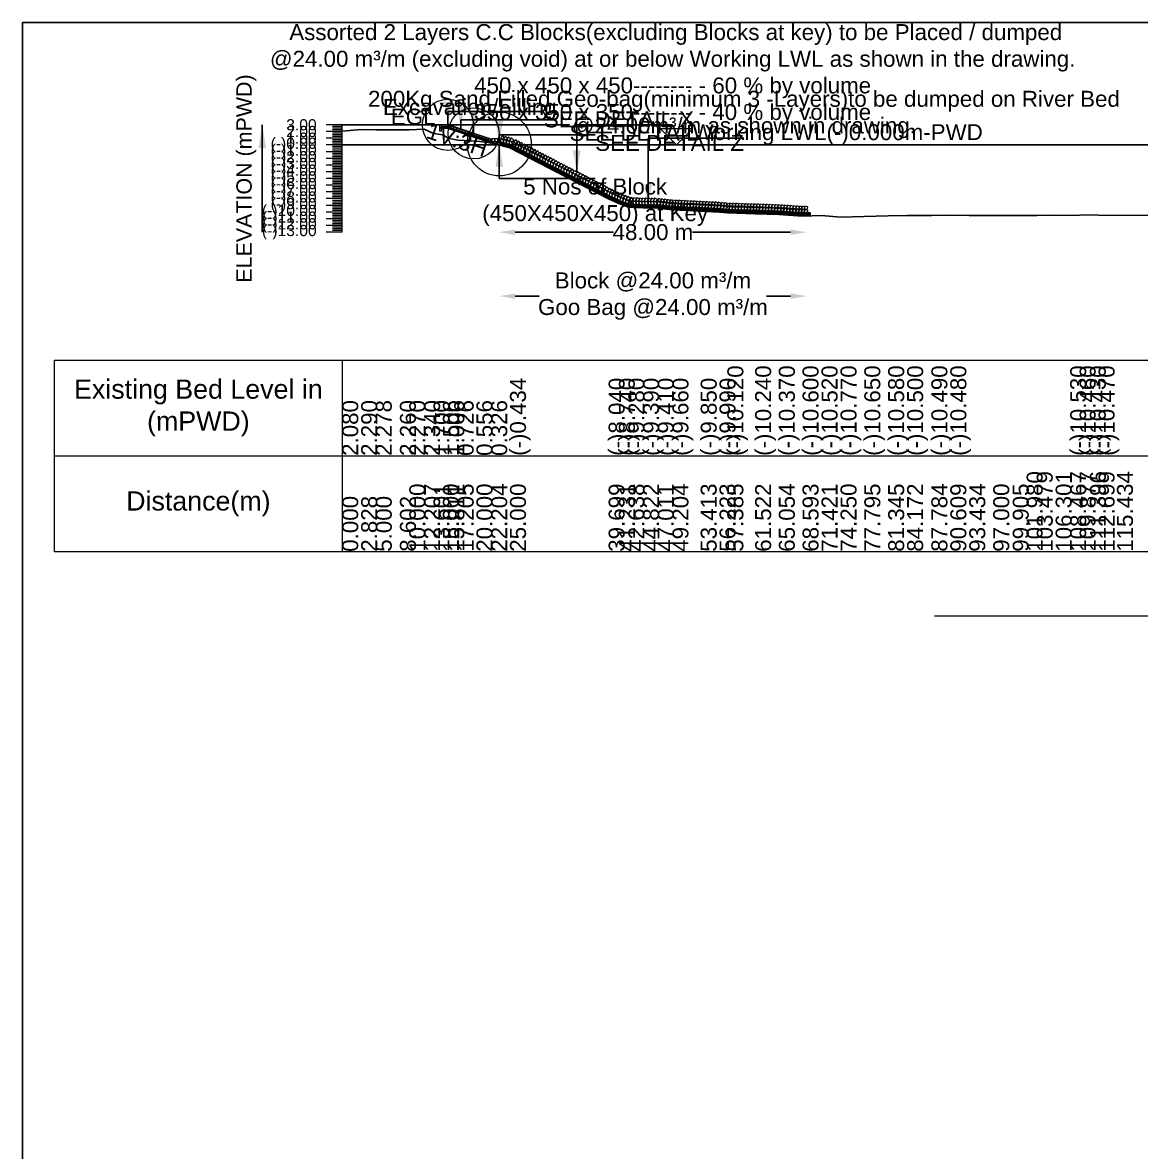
# Model space of a CAD drawing. Header units: inches. Extents: x 89000 to 845000, y -7071 to 18.
# Drawn here: x 355000 to 358501, y -3536 to 0 of the extents above; entities that cross this region are included whole.
import ezdxf

# ---------------------------------------------------------------- set-up
doc = ezdxf.new("R2010")
doc.units = ezdxf.units.IN
doc.header["$LTSCALE"] = 7
doc.header["$MEASUREMENT"] = 0
for name, color, linetype, lineweight in [('Cross section Data Border', 7, 'Continuous', 9), ('Cross Section Labels', 7, 'Continuous', 9), ('Existing_Bed_Level for Xsection', 7, 'Continuous', 25), ('Long Section Labels', 7, 'Continuous', 9)]:
    doc.layers.add(name, color=color, linetype=linetype, lineweight=lineweight)
doc.styles.get("Standard").update_dxf_attribs({"font": 'arial.ttf'})
doc.dimstyles.new('Appron Lebeling Style', dxfattribs={"dimtxt": 50, "dimasz": 50, "dimexe": 0.18, "dimexo": 0.0625, "dimgap": 0.09, "dimtad": 0, "dimtih": 1, "dimtoh": 1, "dimdec": 4, "dimzin": 0, "dimdsep": 46, "dimtxsty": 'Standard', "dimcen": 0.09, "dimse1": 1, "dimse2": 1, "dimadec": 0, "dimazin": 0, "dimtfac": 1, "dimtdec": 4, "dimtofl": 0, "dimtmove": 0, "dimatfit": 3, "dimfxl": 1, "dimtolj": 1, "dimtzin": 0, "dimarcsym": 0})
doc.dimstyles.get("Standard").update_dxf_attribs({"dimtxt": 0.18, "dimasz": 0.18, "dimexe": 0.18, "dimexo": 0.0625, "dimgap": 0.09, "dimtad": 0, "dimtih": 1, "dimtoh": 1, "dimdec": 4, "dimzin": 0, "dimdsep": 46, "dimtxsty": 'Standard', "dimcen": 0.09, "dimadec": 0, "dimazin": 0, "dimtfac": 1, "dimtdec": 4, "dimtofl": 0, "dimtmove": 0, "dimatfit": 3, "dimfxl": 1, "dimtolj": 1, "dimtzin": 0, "dimarcsym": 0})

# ---------------------------------------------------------------- blocks, each defined once
blk = doc.blocks.new('*D29')
at = {"layer": 'Cross Section Labels', "color": 0, "lineweight": -2, "transparency": 16777216}
for p, q in [((356541.5, -655.9), (356848.7, -655.9)), ((357403.1, -655.9), (357095.9, -655.9))]:
    blk.add_line(p, q, dxfattribs=at)
at = {"layer": 'Cross Section Labels', "color": 0, "transparency": 16777216}
for points in [[(356541.5, -647.6), (356541.5, -664.3), (356491.5, -655.9)], [(357403.1, -647.6), (357403.1, -664.3), (357453.1, -655.9)]]:
    blk.add_solid(points, dxfattribs=at)
at = {"layer": 'Defpoints', "color": 0, "transparency": 16777216}
for p in [(356491.5, -382.9), (357453.1, -605.2), (357453.1, -655.9)]:
    blk.add_point(p, dxfattribs=at)
at = {"layer": 'Cross Section Labels', "color": 0, "transparency": 16777216, "insert": (356972.3, -655.9), "char_height": 50, "attachment_point": 5}
blk.add_mtext('\\A1;48.00 m', dxfattribs=at)
blk = doc.blocks.new('*D30')
at = {"layer": 'Cross Section Labels', "color": 0, "lineweight": -2, "transparency": 16777216}
for p, q in [((356541.5, -855.9), (356616.7, -855.9)), ((357403.1, -855.9), (357327.9, -855.9))]:
    blk.add_line(p, q, dxfattribs=at)
at = {"layer": 'Cross Section Labels', "color": 0, "transparency": 16777216}
for points in [[(356541.5, -847.6), (356541.5, -864.3), (356491.5, -855.9)], [(357403.1, -847.6), (357403.1, -864.3), (357453.1, -855.9)]]:
    blk.add_solid(points, dxfattribs=at)
at = {"layer": 'Defpoints', "color": 0, "transparency": 16777216}
for p in [(356491.5, -382.9), (357453.1, -605.2), (357453.1, -855.9)]:
    blk.add_point(p, dxfattribs=at)
at = {"layer": 'Cross Section Labels', "color": 0, "transparency": 16777216, "insert": (356972.3, -855.9), "char_height": 50, "attachment_point": 5}
blk.add_mtext('\\A1;Block @24.00 m³/m ^JGoo Bag @24.00 m³/m ', dxfattribs=at)

msp = doc.modelspace()

# ---------------------------------------------------------------- linework, layer by layer
msp.add_lwpolyline([(355000, 0), (365000, 0), (365000, -7071), (355000, -7071)], close=True)
at = {"layer": 'Cross section Data Border'}
msp.add_lwpolyline([(355100, -1055.95), (364127.00106, -1055.95), (364127.00106, -1655.95), (355100, -1655.95)], close=True, dxfattribs=at)
for points in [[(356000, -1055.95), (356000, -1655.95)], [(355100, -1355.95), (364127.00106, -1355.95)]]:
    msp.add_lwpolyline(points, dxfattribs=at)
at = {"layer": 'Cross Section Labels'}
msp.add_lwpolyline([(357046.26532, -382.95), (357096.26532, -332.95), (356996.26532, -332.95)], close=True, dxfattribs=at)
msp.add_lwpolyline([(357853.50053, -1855.95), (360013.50053, -1855.95), (362173.50053, -1855.95)], dxfattribs=at)
for centre, radius in [((356330.81532, -319.95), 80), ((356411.14032, -346.725), 80), ((356491.46532, -379.8), 100)]:
    msp.add_circle(centre, radius, dxfattribs=at)
at = {"layer": 'Existing_Bed_Level for Xsection'}
for points in [[(356491.46532, -319.95), (356000, -319.95)], [(356000, -339.27), (356059.39697, -334.86), (356105, -335.112), (356180.64883, -335.49), (356210, -335.28), (356256.33767, -333.81), (356285.63088, -347.25), (356315, -351.324), (356332.03915, -361.824), (356361.29766, -367.704), (356420, -371.274), (356466.27567, -376.104), (356525, -392.064), (356833.6762, -551.79), (356865.85218, -566.49), (356895.39824, -577.83), (356941.25926, -580.14), (356987.22338, -580.56), (357033.27683, -585.81), (357121.68311, -589.8), (357180.67819, -592.74), (357205.07801, -595.47), (357291.96943, -597.99), (357366.1303, -600.72), (357440.45305, -605.55), (357499.84699, -603.87), (357559.24116, -609.12), (357633.68663, -606.6), (357708.24384, -605.13), (357767.62128, -603.45), (357843.46033, -603.24), (357902.79006, -603.03), (357962.12385, -603.24), (358037, -603.24), (358098.00405, -603.45), (358141.5882, -603.45), (358173.0688, -603.87), (358232.33062, -603.03), (358277.79828, -604.08), (358307.42129, -602.61), (358339.30951, -601.98), (358366.67298, -602.82), (358424.11324, -603.45), (358527.16481, -602.61)], [(356467.84032, -365.625), (356331.7852, -320.2733), (356330.81532, -319.95), (356329.79297, -319.95), (356310.89297, -319.95)], [(356310.89297, -326.25), (356329.79297, -326.25), (356467.84032, -372.26578)], [(356310.89297, -328.35), (356329.45218, -328.35), (356464.90218, -373.5)], [(356310.89297, -330.45), (356329.1114, -330.45), (356463.11532, -375.11797)], [(356000, -382.95), (364027.00106, -382.95)]]:
    msp.add_lwpolyline(points, dxfattribs=at)
at = {"layer": 'Long Section Labels'}
for points in [[(356000, -319.95), (355950, -319.95)], [(356000, -340.95), (355950, -340.95)], [(356000, -325.2), (355970, -325.2)], [(356000, -330.45), (355970, -330.45)], [(356000, -335.7), (355970, -335.7)], [(356000, -346.2), (355970, -346.2)], [(356000, -351.45), (355970, -351.45)], [(356000, -655.95), (356000, -634.95), (356000, -613.95), (356000, -592.95), (356000, -571.95), (356000, -550.95), (356000, -529.95), (356000, -508.95), (356000, -487.95), (356000, -466.95), (356000, -445.95), (356000, -424.95), (356000, -403.95), (356000, -382.95), (356000, -361.95), (356000, -340.95), (356000, -319.95)], [(356000, -361.95), (355950, -361.95)], [(356000, -382.95), (355950, -382.95)], [(356000, -356.7), (355970, -356.7)], [(356000, -367.2), (355970, -367.2)], [(356000, -372.45), (355970, -372.45)], [(356000, -377.7), (355970, -377.7)], [(356000, -388.2), (355970, -388.2)], [(356000, -403.95), (355950, -403.95)], [(356000, -393.45), (355970, -393.45)], [(356000, -398.7), (355970, -398.7)], [(356000, -409.2), (355970, -409.2)], [(356000, -414.45), (355970, -414.45)], [(356000, -419.7), (355970, -419.7)], [(356000, -424.95), (355950, -424.95)], [(356000, -445.95), (355950, -445.95)], [(356000, -430.2), (355970, -430.2)], [(356000, -435.45), (355970, -435.45)], [(356000, -440.7), (355970, -440.7)], [(356000, -451.2), (355970, -451.2)], [(356000, -456.45), (355970, -456.45)], [(356000, -466.95), (355950, -466.95)], [(356000, -487.95), (355950, -487.95)], [(356000, -461.7), (355970, -461.7)], [(356000, -472.2), (355970, -472.2)], [(356000, -477.45), (355970, -477.45)], [(356000, -482.7), (355970, -482.7)], [(356000, -493.2), (355970, -493.2)], [(356000, -508.95), (355950, -508.95)], [(356000, -529.95), (355950, -529.95)], [(356000, -498.45), (355970, -498.45)], [(356000, -503.7), (355970, -503.7)], [(356000, -514.2), (355970, -514.2)], [(356000, -519.45), (355970, -519.45)], [(356000, -524.7), (355970, -524.7)], [(356000, -550.95), (355950, -550.95)], [(356000, -535.2), (355970, -535.2)], [(356000, -540.45), (355970, -540.45)], [(356000, -545.7), (355970, -545.7)], [(356000, -556.2), (355970, -556.2)], [(356000, -561.45), (355970, -561.45)], [(356000, -571.95), (355950, -571.95)], [(356000, -592.95), (355950, -592.95)], [(356000, -566.7), (355970, -566.7)], [(356000, -577.2), (355970, -577.2)], [(356000, -582.45), (355970, -582.45)], [(356000, -587.7), (355970, -587.7)], [(356000, -598.2), (355970, -598.2)], [(356000, -613.95), (355950, -613.95)], [(356000, -634.95), (355950, -634.95)], [(356000, -603.45), (355970, -603.45)], [(356000, -608.7), (355970, -608.7)], [(356000, -619.2), (355970, -619.2)], [(356000, -624.45), (355970, -624.45)], [(356000, -629.7), (355970, -629.7)], [(356000, -655.95), (355950, -655.95)], [(356000, -640.2), (355970, -640.2)], [(356000, -645.45), (355970, -645.45)], [(356000, -650.7), (355970, -650.7)]]:
    msp.add_lwpolyline(points, dxfattribs=at)
for points in [[(356310.89297, -319.95), (356304.59297, -319.95), (356304.59297, -329.4), (356310.89297, -329.4)], [(356310.89297, -329.4), (356304.59297, -329.4), (356304.59297, -338.85), (356310.89297, -338.85)], [(356320.34297, -319.95), (356310.89297, -319.95), (356310.89297, -326.25), (356320.34297, -326.25)], [(356329.79297, -319.95), (356320.34297, -319.95), (356320.34297, -326.25), (356329.79297, -326.25)], [(356340.75026, -323.26165), (356331.7852, -320.2733), (356329.79297, -326.25), (356338.75802, -329.23835)], [(356349.71532, -326.25), (356340.75026, -323.26165), (356338.75802, -329.23835), (356347.72308, -332.2267)], [(356358.68037, -329.23835), (356349.71532, -326.25), (356347.72308, -332.2267), (356356.68814, -335.21506)], [(356367.64543, -332.2267), (356358.68037, -329.23835), (356356.68814, -335.21506), (356365.6532, -338.20341)], [(356376.61049, -335.21506), (356367.64543, -332.2267), (356365.6532, -338.20341), (356374.61825, -341.19176)], [(356385.57555, -338.20341), (356376.61049, -335.21506), (356374.61825, -341.19176), (356383.58331, -344.18011)], [(356394.5406, -341.19176), (356385.57555, -338.20341), (356383.58331, -344.18011), (356392.54837, -347.16847)], [(356403.50566, -344.18011), (356394.5406, -341.19176), (356392.54837, -347.16847), (356401.51342, -350.15682)], [(356412.47072, -347.16847), (356403.50566, -344.18011), (356401.51342, -350.15682), (356410.47848, -353.14517)], [(356421.43577, -350.15682), (356412.47072, -347.16847), (356410.47848, -353.14517), (356419.44354, -356.13352)], [(356430.40083, -353.14517), (356421.43577, -350.15682), (356419.44354, -356.13352), (356428.4086, -359.12188)], [(356439.36589, -356.13352), (356430.40083, -353.14517), (356428.4086, -359.12188), (356437.37365, -362.11023)], [(356509.23352, -360.19513), (356502.57123, -353.49315), (356495.86926, -360.15543), (356502.53154, -366.85741)], [(356448.33095, -359.12188), (356439.36589, -356.13352), (356437.37365, -362.11023), (356446.33871, -365.09858)], [(356457.296, -362.11023), (356448.33095, -359.12188), (356446.33871, -365.09858), (356455.30377, -368.08693)], [(356466.26106, -365.09858), (356457.296, -362.11023), (356455.30377, -368.08693), (356464.26882, -371.07529)], [(356472.56532, -373.5), (356463.11532, -373.5), (356463.11532, -382.95), (356472.56532, -382.95)], [(356477.29032, -364.05), (356467.84032, -364.05), (356467.84032, -373.5), (356477.29032, -373.5)], [(356482.01532, -373.5), (356472.56532, -373.5), (356472.56532, -382.95), (356482.01532, -382.95)], [(356486.74032, -364.05), (356477.29032, -364.05), (356477.29032, -373.5), (356486.74032, -373.5)], [(356491.46532, -373.5), (356482.01532, -373.5), (356482.01532, -382.95), (356491.46532, -382.95)], [(356504.81387, -364.58543), (356495.36393, -364.5536), (356495.33209, -374.00355), (356504.78204, -374.03538)], [(356513.93308, -367.06384), (356504.48314, -367.032), (356504.4513, -376.48195), (356513.90125, -376.51378)], [(356518.35273, -362.67353), (356511.69045, -355.97155), (356504.98847, -362.63383), (356511.65075, -369.33581)], [(356523.05229, -369.54224), (356513.60235, -369.51041), (356513.57051, -378.96035), (356523.02046, -378.99219)], [(356527.47194, -365.15194), (356520.80966, -358.44996), (356514.10768, -365.11224), (356520.76996, -371.81422)], [(356532.17151, -372.02065), (356522.72156, -371.98881), (356522.68973, -381.43876), (356532.13967, -381.47059)], [(356536.59115, -367.63034), (356529.92887, -360.92836), (356523.22689, -367.59064), (356529.88917, -374.29262)], [(356544.62393, -378.32296), (356535.39255, -376.30209), (356533.37167, -385.53348), (356542.60306, -387.55435)], [(356549.86891, -374.96167), (356544.76714, -367.00715), (356536.81262, -372.10892), (356541.91439, -380.06344)], [(356553.01686, -382.66592), (356543.78547, -380.64505), (356541.76459, -389.87644), (356550.99598, -391.89731)], [(356558.26183, -379.30463), (356553.16006, -371.35011), (356545.20554, -376.45188), (356550.30731, -384.4064)], [(356561.40979, -387.00888), (356552.1784, -384.98801), (356550.15752, -394.2194), (356559.38891, -396.24027)], [(356566.65476, -383.64759), (356561.55299, -375.69307), (356553.59847, -380.79484), (356558.70024, -388.74936)], [(356575.04769, -387.99055), (356569.94591, -380.03603), (356561.99139, -385.1378), (356567.09316, -393.09232)], [(356583.44061, -392.33351), (356578.33884, -384.37899), (356570.38432, -389.48076), (356575.48609, -397.43528)], [(356591.83354, -396.67647), (356586.73177, -388.72195), (356578.77724, -393.82372), (356583.87901, -401.77824)], [(356569.80271, -391.35184), (356560.57132, -389.33097), (356558.55044, -398.56236), (356567.78183, -400.58323)], [(356578.19564, -395.6948), (356568.96425, -393.67393), (356566.94337, -402.90532), (356576.17476, -404.92619)], [(356586.58856, -400.03776), (356577.35717, -398.01689), (356575.3363, -407.24828), (356584.56769, -409.26915)], [(356594.98149, -404.38072), (356585.7501, -402.35985), (356583.72922, -411.59124), (356592.96061, -413.61211)], [(356600.22646, -401.01943), (356595.12469, -393.06491), (356587.17017, -398.16668), (356592.27194, -406.1212)], [(356603.37441, -408.72368), (356594.14302, -406.70281), (356592.12215, -415.9342), (356601.35354, -417.95507)], [(356608.61939, -405.36239), (356603.51762, -397.40787), (356595.56309, -402.50964), (356600.66486, -410.46416)], [(356611.76734, -413.06664), (356602.53595, -411.04577), (356600.51507, -420.27716), (356609.74646, -422.29803)], [(356617.01231, -409.70535), (356611.91054, -401.75083), (356603.95602, -406.8526), (356609.05779, -414.80712)], [(356620.16026, -417.4096), (356610.92887, -415.38873), (356608.908, -424.62012), (356618.13939, -426.64099)], [(356625.40524, -414.04831), (356620.30347, -406.09379), (356612.34894, -411.19556), (356617.45071, -419.15008)], [(356628.55319, -421.75256), (356619.3218, -419.73169), (356617.30092, -428.96308), (356626.53231, -430.98395)], [(356633.79816, -418.39127), (356628.69639, -410.43675), (356620.74187, -415.53852), (356625.84364, -423.49304)], [(356636.94611, -426.09552), (356627.71472, -424.07465), (356625.69385, -433.30604), (356634.92524, -435.32691)], [(356642.19109, -422.73423), (356637.08932, -414.77971), (356629.13479, -419.88148), (356634.23657, -427.836)], [(356650.73099, -425.34432), (356643.74937, -418.97569), (356637.38074, -425.95731), (356644.36237, -432.32594)], [(356659.12392, -429.68728), (356652.14229, -423.31865), (356645.77367, -430.30027), (356652.75529, -436.6689)], [(356645.33904, -430.43848), (356636.10765, -428.41761), (356634.08677, -437.649), (356643.31816, -439.66987)], [(356653.73197, -434.78144), (356644.50058, -432.76057), (356642.4797, -441.99196), (356651.71109, -444.01283)], [(356662.12489, -439.1244), (356652.8935, -437.10353), (356650.87262, -446.33492), (356660.10401, -448.35579)], [(356667.51684, -434.03024), (356660.53522, -427.66161), (356654.16659, -434.64323), (356661.14822, -441.01186)], [(356670.51782, -443.46736), (356661.28643, -441.44649), (356659.26555, -450.67788), (356668.49694, -452.69875)], [(356675.90977, -438.3732), (356668.92814, -432.00457), (356662.55952, -438.98619), (356669.54114, -445.35482)], [(356678.91074, -447.81032), (356669.67935, -445.78945), (356667.65848, -455.02084), (356676.88987, -457.04171)], [(356684.3027, -442.71616), (356677.32107, -436.34753), (356670.95244, -443.32915), (356677.93407, -449.69778)], [(356687.30367, -452.15328), (356678.07228, -450.13241), (356676.0514, -459.3638), (356685.28279, -461.38467)], [(356692.69562, -447.05912), (356685.714, -440.69049), (356679.34537, -447.67211), (356686.32699, -454.04074)], [(356695.69659, -456.49624), (356686.4652, -454.47537), (356684.44433, -463.70676), (356693.67572, -465.72763)], [(356701.08855, -451.40208), (356694.10692, -445.03345), (356687.73829, -452.01507), (356694.71992, -458.3837)], [(356704.08952, -460.8392), (356694.85813, -458.81833), (356692.83725, -468.04972), (356702.06864, -470.07059)], [(356709.48147, -455.74504), (356702.49985, -449.37641), (356696.13122, -456.35803), (356703.11284, -462.72666)], [(356717.8744, -460.088), (356710.89277, -453.71937), (356704.52414, -460.70099), (356711.50577, -467.06962)], [(356726.26732, -464.43096), (356719.2857, -458.06233), (356712.91707, -465.04395), (356719.8987, -471.41258)], [(356712.48244, -465.18216), (356703.25105, -463.16129), (356701.23018, -472.39268), (356710.46157, -474.41355)], [(356720.87537, -469.52512), (356711.64398, -467.50425), (356709.6231, -476.73564), (356718.85449, -478.75651)], [(356729.26829, -473.86808), (356720.0369, -471.84721), (356718.01603, -481.0786), (356727.24742, -483.09947)], [(356734.66025, -468.77392), (356727.67862, -462.40529), (356721.31, -469.38692), (356728.29162, -475.75554)], [(356737.66122, -478.21104), (356728.42983, -476.19017), (356726.40895, -485.42156), (356735.64034, -487.44243)], [(356743.05317, -473.11688), (356736.07155, -466.74825), (356729.70292, -473.72988), (356736.68455, -480.0985)], [(356746.05415, -482.55401), (356736.82276, -480.53313), (356734.80188, -489.76452), (356744.03327, -491.78539)], [(356751.4461, -477.45984), (356744.46447, -471.09121), (356738.09585, -478.07284), (356745.07747, -484.44146)], [(356754.44707, -486.89697), (356745.21568, -484.87609), (356743.1948, -494.10748), (356752.42619, -496.12835)], [(356759.83902, -481.8028), (356752.8574, -475.43417), (356746.48877, -482.4158), (356753.4704, -488.78442)], [(356762.84, -491.23993), (356753.60861, -489.21905), (356751.58773, -498.45044), (356760.81912, -500.47132)], [(356768.23195, -486.14576), (356761.25032, -479.77713), (356754.8817, -486.75876), (356761.86332, -493.12738)], [(356771.23292, -495.58289), (356762.00153, -493.56201), (356759.98066, -502.7934), (356769.21205, -504.81428)], [(356776.62487, -490.48872), (356769.64325, -484.12009), (356763.27462, -491.10172), (356770.25625, -497.47034)], [(356785.0178, -494.83168), (356778.03618, -488.46305), (356771.66755, -495.44468), (356778.64917, -501.8133)], [(356793.41073, -499.17464), (356786.4291, -492.80601), (356780.06047, -499.78764), (356787.0421, -506.15626)], [(356779.62585, -499.92585), (356770.39446, -497.90497), (356768.37358, -507.13636), (356777.60497, -509.15724)], [(356788.01877, -504.26881), (356778.78738, -502.24793), (356776.76651, -511.47932), (356785.9979, -513.5002)], [(356796.4117, -508.61177), (356787.18031, -506.59089), (356785.15943, -515.82228), (356794.39082, -517.84316)], [(356801.80365, -503.5176), (356794.82203, -497.14897), (356788.4534, -504.1306), (356795.43502, -510.49922)], [(356804.80462, -512.95473), (356795.57323, -510.93385), (356793.55236, -520.16524), (356802.78375, -522.18612)], [(356810.19658, -507.86056), (356803.21495, -501.49193), (356796.84632, -508.47356), (356803.82795, -514.84218)], [(356813.19755, -517.29769), (356803.96616, -515.27681), (356801.94528, -524.5082), (356811.17667, -526.52908)], [(356818.5895, -512.20352), (356811.60788, -505.83489), (356805.23925, -512.81652), (356812.22088, -519.18514)], [(356821.59047, -521.64065), (356812.35908, -519.61977), (356810.33821, -528.85116), (356819.5696, -530.87204)], [(356826.98243, -516.54648), (356820.0008, -510.17785), (356813.63218, -517.15948), (356820.6138, -523.5281)], [(356829.9834, -525.98361), (356820.75201, -523.96273), (356818.73113, -533.19412), (356827.96252, -535.215)], [(356835.37535, -520.88944), (356828.39373, -514.52081), (356822.0251, -521.50244), (356829.00673, -527.87106)], [(356838.37633, -530.32657), (356829.14494, -528.30569), (356827.12406, -537.53708), (356836.35545, -539.55796)], [(356843.76828, -525.2324), (356836.78665, -518.86377), (356830.41803, -525.8454), (356837.39965, -532.21402)], [(356851.05168, -528.69718), (356843.76669, -522.67792), (356837.74744, -529.96291), (356845.03243, -535.98217)], [(356859.64713, -532.62412), (356852.36214, -526.60486), (356846.34288, -533.88985), (356853.62787, -539.9091)], [(356845.91554, -534.04917), (356836.5963, -532.48257), (356835.0297, -541.80182), (356844.34895, -543.36841)], [(356854.51099, -537.9761), (356845.19174, -536.40951), (356843.62515, -545.72875), (356852.94439, -547.29535)], [(356863.10643, -541.90304), (356853.78719, -540.33645), (356852.22059, -549.65569), (356861.53984, -551.22228)], [(356868.24257, -536.55105), (356860.95758, -530.5318), (356854.93833, -537.81679), (356862.22331, -543.83604)], [(356871.70188, -545.82998), (356862.38263, -544.26338), (356860.81604, -553.58262), (356870.13528, -555.14922)], [(356876.83802, -540.47799), (356869.55303, -534.45873), (356863.53377, -541.74372), (356870.81876, -547.76298)], [(356879.23144, -548.89302), (356869.83296, -547.90757), (356868.84751, -557.30605), (356878.24599, -558.2915)], [(356884.02567, -543.23271), (356876.3813, -537.67698), (356870.82557, -545.32135), (356878.46994, -550.87708)], [(356888.05394, -552.27916), (356878.65546, -551.29372), (356877.67002, -560.69219), (356887.06849, -561.67764)], [(356892.84817, -546.61886), (356885.2038, -541.06313), (356879.64807, -548.7075), (356887.29244, -554.26323)], [(356896.87644, -555.66531), (356887.47796, -554.67986), (356886.49252, -564.07834), (356895.891, -565.06378)], [(356901.67067, -550.005), (356894.0263, -544.44927), (356888.47057, -552.09364), (356896.11494, -557.64937)], [(356905.69894, -559.05145), (356896.30047, -558.066), (356895.31502, -567.46448), (356904.7135, -568.44993)], [(356910.49317, -553.39114), (356902.8488, -547.83541), (356897.29308, -555.47978), (356904.93745, -561.03551)], [(356908.78819, -557.25495), (356899.5491, -559.24036), (356901.53451, -568.47944), (356910.77359, -566.49404)], [(356911.58502, -550.38462), (356902.5922, -547.48088), (356899.68846, -556.4737), (356908.68128, -559.37744)], [(356918.22622, -557.73034), (356908.98714, -559.71575), (356910.97254, -568.95483), (356920.21163, -566.96942)], [(356921.02305, -550.86001), (356912.03023, -547.95627), (356909.12649, -556.94909), (356918.11931, -559.85283)], [(356927.66426, -558.20573), (356918.42517, -560.19114), (356920.41058, -569.43022), (356929.64966, -567.44481)], [(356930.46109, -551.3354), (356921.46827, -548.43166), (356918.56453, -557.42448), (356927.55735, -560.32822)], [(356937.10229, -558.68112), (356927.86321, -560.66653), (356929.84861, -569.90561), (356939.0877, -567.9202)], [(356939.89912, -551.81079), (356930.9063, -548.90705), (356928.00256, -557.89987), (356936.99538, -560.80361)], [(356945.67179, -558.95684), (356936.5223, -561.32101), (356938.88646, -570.47051), (356948.03596, -568.10634)], [(356948.18334, -551.97717), (356939.07858, -549.4462), (356936.54761, -558.55097), (356945.65237, -561.08193)], [(356955.12139, -559.04319), (356945.9719, -561.40736), (356948.33607, -570.55685), (356957.48556, -568.19268)], [(356957.63294, -552.06352), (356948.52818, -549.53255), (356945.99721, -558.63731), (356955.10197, -561.16828)], [(356964.571, -559.12954), (356955.42151, -561.49371), (356957.78568, -570.6432), (356966.93517, -568.27903)], [(356967.08255, -552.14987), (356957.97779, -549.6189), (356955.44682, -558.72366), (356964.55158, -561.25463)], [(356974.0206, -559.21588), (356964.87111, -561.58005), (356967.23528, -570.72954), (356976.38477, -568.36538)], [(356976.53215, -552.23621), (356967.42739, -549.70524), (356964.89642, -558.81001), (356974.00119, -561.34097)], [(356983.47021, -559.30223), (356974.32072, -561.6664), (356976.68489, -570.81589), (356985.83438, -568.45172)], [(356985.98176, -552.32256), (356976.877, -549.79159), (356974.34603, -558.89635), (356983.45079, -561.42732)], [(356997.72876, -564.47806), (356990.12929, -558.86107), (356984.5123, -566.46053), (356992.11176, -572.07753)], [(356998.31952, -553.41721), (356989.52798, -549.95147), (356986.06224, -558.74301), (356994.85378, -562.20875)], [(357007.11795, -565.54841), (356999.51848, -559.93142), (356993.90149, -567.53088), (357001.50095, -573.14788)], [(357007.70871, -554.48756), (356998.91717, -551.02182), (356995.45143, -559.81336), (357004.24296, -563.2791)], [(357016.50713, -566.61876), (357008.90767, -561.00177), (357003.29068, -568.60123), (357010.89014, -574.21822)], [(357017.09789, -555.55791), (357008.30636, -552.09217), (357004.84061, -560.8837), (357013.63215, -564.34945)], [(357025.89632, -567.68911), (357018.29686, -562.07211), (357012.67986, -569.67158), (357020.27933, -575.28857)], [(357026.48708, -556.62826), (357017.69554, -553.16252), (357014.2298, -561.95405), (357023.02134, -565.41979)], [(357035.28551, -568.75946), (357027.68605, -563.14246), (357022.06905, -570.74193), (357029.66852, -576.35892)], [(357035.87627, -557.69861), (357027.08473, -554.23286), (357023.61899, -563.0244), (357032.41053, -566.49014)], [(357043.55575, -569.0881), (357035.59012, -564.00369), (357030.50571, -571.96932), (357038.47134, -577.05373)], [(357043.38909, -558.01274), (357034.38122, -555.15603), (357031.52451, -564.1639), (357040.53238, -567.02061)], [(357052.99614, -569.51417), (357045.03051, -564.42976), (357039.9461, -572.39539), (357047.91173, -577.4798)], [(357052.82948, -558.43881), (357043.82161, -555.5821), (357040.9649, -564.58997), (357049.97277, -567.44668)], [(357062.43653, -569.94024), (357054.4709, -564.85583), (357049.38649, -572.82146), (357057.35212, -577.90587)], [(357062.26987, -558.86488), (357053.262, -556.00817), (357050.40529, -565.01604), (357059.41316, -567.87275)], [(357071.87692, -570.36631), (357063.91129, -565.2819), (357058.82688, -573.24753), (357066.79251, -578.33194)], [(357071.71026, -559.29095), (357062.70239, -556.43424), (357059.84568, -565.44211), (357068.85355, -568.29882)], [(357081.15065, -559.71702), (357072.14278, -556.86031), (357069.28607, -565.86818), (357078.29394, -568.72489)], [(357090.59104, -560.14309), (357081.58317, -557.28638), (357078.72646, -566.29424), (357087.73433, -569.15095)], [(357100.03143, -560.56915), (357091.02356, -557.71244), (357088.16685, -566.72031), (357097.17472, -569.57702)], [(357109.47182, -560.99522), (357100.46395, -558.13851), (357097.60724, -567.14638), (357106.61511, -570.00309)], [(357118.91221, -561.42129), (357109.90434, -558.56458), (357107.04763, -567.57245), (357116.0555, -570.42916)], [(357128.3526, -561.84736), (357119.34473, -558.99065), (357116.48802, -567.99852), (357125.49589, -570.85523)], [(357137.92196, -562.34931), (357128.92759, -559.45037), (357126.02865, -568.44474), (357135.02302, -571.34368)], [(357147.36024, -562.81967), (357138.36588, -559.92073), (357135.46694, -568.91509), (357144.4613, -571.81403)], [(357156.79853, -563.29002), (357147.80416, -560.39108), (357144.90522, -569.38545), (357153.89959, -572.28439)], [(357166.23682, -563.76037), (357157.24245, -560.86143), (357154.34351, -569.8558), (357163.33788, -572.75474)], [(357175.6751, -564.23073), (357166.68074, -561.33179), (357163.7818, -570.32616), (357172.77616, -573.2251)], [(357185.11339, -564.70108), (357176.11902, -561.80214), (357173.22008, -570.79651), (357182.21445, -573.69545)], [(357196.2233, -566.07824), (357187.42455, -562.63084), (357183.97715, -571.42959), (357192.77589, -574.87699)], [(357205.61469, -567.12901), (357196.81595, -563.68161), (357193.36855, -572.48036), (357202.16729, -575.92776)], [(357212.72542, -567.455), (357203.67271, -564.74376), (357200.96146, -573.79647), (357210.01418, -576.50772)], [(357222.17145, -567.72895), (357213.11874, -565.01771), (357210.40749, -574.07042), (357219.46021, -576.78167)], [(357231.61748, -568.0029), (357222.56476, -565.29166), (357219.85352, -574.34437), (357228.90623, -577.05562)], [(357241.06351, -568.27686), (357232.01079, -565.56561), (357229.29955, -574.61833), (357238.35226, -577.32957)], [(357081.31731, -570.79238), (357073.35168, -565.70797), (357068.26727, -573.67359), (357076.2329, -578.75801)], [(357090.7577, -571.21845), (357082.79207, -566.13403), (357077.70766, -574.09966), (357085.67329, -579.18408)], [(357100.19809, -571.64452), (357092.23246, -566.5601), (357087.14805, -574.52573), (357095.11368, -579.61014)], [(357109.63848, -572.07058), (357101.67285, -566.98617), (357096.58844, -574.9518), (357104.55407, -580.03621)], [(357119.07887, -572.49665), (357111.11324, -567.41224), (357106.02883, -575.37787), (357113.99446, -580.46228)], [(357128.51926, -572.92272), (357120.55363, -567.83831), (357115.46922, -575.80394), (357123.43485, -580.88835)], [(357138.03666, -573.42533), (357130.09497, -568.30361), (357124.97324, -576.24529), (357132.91493, -581.36702)], [(357147.47494, -573.89569), (357139.53326, -568.77396), (357134.41153, -576.71565), (357142.35322, -581.83738)], [(357156.91323, -574.36604), (357148.97154, -569.24431), (357143.84981, -577.186), (357151.7915, -582.30773)], [(357166.35152, -574.83639), (357158.40983, -569.71467), (357153.2881, -577.65636), (357161.22979, -582.77808)], [(357175.7898, -575.30675), (357167.84812, -570.18502), (357162.72639, -578.12671), (357170.66808, -583.24844)], [(357185.22809, -575.7771), (357177.2864, -570.65537), (357172.16468, -578.59706), (357180.10636, -583.71879)], [(357195.6556, -577.1403), (357188.04444, -571.53917), (357182.44331, -579.15033), (357190.05447, -584.75147)], [(357205.047, -578.19107), (357197.43584, -572.58994), (357191.83471, -580.2011), (357199.44587, -585.80223)], [(357213.07046, -578.52624), (357205.02397, -573.5708), (357200.06852, -581.61729), (357208.11502, -586.57274)], [(357222.51649, -578.80019), (357214.47, -573.84475), (357209.51455, -581.89124), (357217.56104, -586.84669)], [(357231.96252, -579.07414), (357223.91602, -574.1187), (357218.96058, -582.16519), (357227.00707, -587.12064)], [(357241.40855, -579.34809), (357233.36205, -574.39265), (357228.40661, -582.43914), (357236.4531, -587.39459)], [(357250.85457, -579.62205), (357242.80808, -574.6666), (357237.85264, -582.71309), (357245.89913, -587.66854)], [(357250.50954, -568.55081), (357241.45682, -565.83956), (357238.74558, -574.89228), (357247.79829, -577.60352)], [(357260.3006, -579.896), (357252.25411, -574.94055), (357247.29866, -582.98704), (357255.34516, -587.94249)], [(357259.95556, -568.82476), (357250.90285, -566.11351), (357248.1916, -575.16623), (357257.24432, -577.87747)], [(357269.74663, -580.16995), (357261.70014, -575.2145), (357256.74469, -583.261), (357264.79119, -588.21644)], [(357269.40159, -569.09871), (357260.34888, -566.38746), (357257.63763, -575.44018), (357266.69035, -578.15142)], [(357279.19266, -580.4439), (357271.14617, -575.48845), (357266.19072, -583.53495), (357274.23721, -588.49039)], [(357278.84762, -569.37266), (357269.79491, -566.66141), (357267.08366, -575.71413), (357276.13638, -578.42537)], [(357288.63869, -580.71785), (357280.59219, -575.7624), (357275.63675, -583.8089), (357283.68324, -588.76434)], [(357288.29365, -569.64661), (357279.24093, -566.93537), (357276.52969, -575.98808), (357285.5824, -578.69933)], [(357298.08472, -580.9918), (357290.03822, -576.03636), (357285.08278, -584.08285), (357293.12927, -589.03829)], [(357297.73968, -569.92056), (357288.68696, -567.20932), (357285.97572, -576.26203), (357295.02843, -578.97328)], [(357307.66075, -581.38766), (357299.65316, -576.36959), (357294.63509, -584.37718), (357302.64268, -589.39525)], [(357307.40209, -570.31407), (357298.3708, -567.53228), (357295.58902, -576.56357), (357304.6203, -579.34536)], [(357317.10435, -581.7353), (357309.09676, -576.71723), (357304.07869, -584.72482), (357312.08628, -589.74289)], [(357316.8457, -570.66171), (357307.81441, -567.87992), (357305.03262, -576.91121), (357314.06391, -579.69299)], [(357326.54795, -582.08294), (357318.54037, -577.06487), (357313.5223, -585.07246), (357321.52988, -590.09053)], [(357326.2893, -571.00934), (357317.25801, -568.22755), (357314.47622, -577.25884), (357323.50751, -580.04063)], [(357335.99156, -582.43057), (357327.98397, -577.4125), (357322.9659, -585.42009), (357330.97349, -590.43816)], [(357335.7329, -571.35698), (357326.70161, -568.57519), (357323.91983, -577.60648), (357332.95111, -580.38827)], [(357345.43516, -582.77821), (357337.42757, -577.76014), (357332.4095, -585.76773), (357340.41709, -590.7858)], [(357345.17651, -571.70462), (357336.14522, -568.92283), (357333.36343, -577.95412), (357342.39472, -580.7359)], [(357354.87876, -583.12585), (357346.87118, -578.10778), (357341.85311, -586.11537), (357349.86069, -591.13344)], [(357354.62011, -572.05225), (357345.58882, -569.27046), (357342.80703, -578.30175), (357351.83832, -581.08354)], [(357364.32237, -583.47348), (357356.31478, -578.45541), (357351.29671, -586.463), (357359.3043, -591.48107)], [(357364.06371, -572.39989), (357355.03243, -569.6181), (357352.25064, -578.64939), (357361.28193, -581.43118)], [(357374.23776, -584.04233), (357366.37432, -578.80125), (357361.13325, -586.66469), (357368.99668, -591.90576)], [(357374.29034, -572.96584), (357365.34077, -569.9314), (357362.30634, -578.88096), (357371.2559, -581.9154)], [(357383.66787, -584.65516), (357375.80443, -579.41409), (357370.56336, -587.27752), (357378.42679, -592.5186)], [(357383.72044, -573.57867), (357374.77088, -570.54423), (357371.73644, -579.4938), (357380.68601, -582.52823)], [(357393.09797, -585.26799), (357385.23454, -580.02692), (357379.99346, -587.89035), (357387.8569, -593.13143)], [(357393.15055, -574.1915), (357384.20099, -571.15707), (357381.16655, -580.10663), (357390.11611, -583.14107)], [(357402.52808, -585.88083), (357394.66465, -580.63975), (357389.42357, -588.50319), (357397.28701, -593.74426)], [(357402.58066, -574.80434), (357393.6311, -571.7699), (357390.59666, -580.71946), (357399.54622, -583.7539)], [(357411.95819, -586.49366), (357404.09475, -581.25258), (357398.85368, -589.11602), (357406.71712, -594.3571)], [(357412.01077, -575.41717), (357403.06121, -572.38273), (357400.02677, -581.33229), (357408.97633, -584.36673)], [(357421.3883, -587.10649), (357413.52486, -581.86542), (357408.28379, -589.72885), (357416.14722, -594.96993)], [(357421.44088, -576.03), (357412.49131, -572.99556), (357409.45687, -581.94513), (357418.40644, -584.97957)], [(357430.81841, -587.71933), (357422.95497, -582.47825), (357417.7139, -590.34169), (357425.57733, -595.58276)], [(357430.87098, -576.64283), (357421.92142, -573.6084), (357418.88698, -582.55796), (357427.83655, -585.5924)], [(357440.24851, -588.33216), (357432.38508, -583.09108), (357427.144, -590.95452), (357435.00744, -596.19559)], [(357440.30109, -577.25567), (357431.35153, -574.22123), (357428.31709, -583.17079), (357437.26665, -586.20523)], [(357448.09369, -588.15868), (357439.77674, -583.67194), (357435.29, -591.98889), (357443.60696, -596.47563)], [(357447.1155, -577.12534), (357437.92243, -574.93672), (357435.73381, -584.12979), (357444.92688, -586.31841)], [(357457.53991, -587.89148), (357449.22296, -583.40475), (357444.73623, -591.7217), (357453.05318, -596.20844)], [(357456.56172, -576.85815), (357447.36865, -574.66953), (357445.18004, -583.8626), (357454.3731, -586.05121)]]:
    msp.add_lwpolyline(points, close=True, dxfattribs=at)
for centre, major_axis in [((356498.67762, -383.0604), (6.74416, -1.83292)), ((356499.61391, -379.61536), (6.74416, -1.83292)), ((356500.55019, -376.17033), (6.74416, -1.83292)), ((356512.16595, -386.72623), (6.74416, -1.83292)), ((356513.10224, -383.2812), (6.74416, -1.83292)), ((356514.03852, -379.83616), (6.74416, -1.83292)), ((356525.99165, -390.56731), (6.20703, -3.21186)), ((356527.63232, -387.39665), (6.20703, -3.21186)), ((356529.27299, -384.22599), (6.20703, -3.21186)), ((356541.68706, -390.64971), (6.20703, -3.21186)), ((356538.40572, -396.99103), (6.20703, -3.21186)), ((356540.04639, -393.82037), (6.20703, -3.21186)), ((356550.81978, -403.41476), (6.20703, -3.21186)), ((356552.46046, -400.24409), (6.20703, -3.21186)), ((356554.10113, -397.07343), (6.20703, -3.21186)), ((356563.23385, -409.83848), (6.20703, -3.21186)), ((356564.87453, -406.66782), (6.20703, -3.21186)), ((356566.5152, -403.49715), (6.20703, -3.21186)), ((356575.64792, -416.2622), (6.20703, -3.21186)), ((356577.2886, -413.09154), (6.20703, -3.21186)), ((356578.92927, -409.92088), (6.20703, -3.21186)), ((356588.06199, -422.68592), (6.20703, -3.21186)), ((356589.70267, -419.51526), (6.20703, -3.21186)), ((356591.34334, -416.3446), (6.20703, -3.21186)), ((356602.11674, -425.93898), (6.20703, -3.21186)), ((356603.75741, -422.76832), (6.20703, -3.21186)), ((356600.47606, -429.10964), (6.20703, -3.21186)), ((356612.89013, -435.53336), (6.20703, -3.21186)), ((356614.5308, -432.3627), (6.20703, -3.21186)), ((356616.17148, -429.19204), (6.20703, -3.21186)), ((356625.3042, -441.95708), (6.20703, -3.21186)), ((356626.94487, -438.78642), (6.20703, -3.21186)), ((356628.58555, -435.61576), (6.20703, -3.21186)), ((356637.71827, -448.3808), (6.20703, -3.21186)), ((356639.35894, -445.21014), (6.20703, -3.21186)), ((356640.99962, -442.03948), (6.20703, -3.21186)), ((356650.13234, -454.80452), (6.20703, -3.21186)), ((356651.77301, -451.63386), (6.20703, -3.21186)), ((356653.41369, -448.4632), (6.20703, -3.21186)), ((356662.54641, -461.22824), (6.20703, -3.21186)), ((356664.18708, -458.05758), (6.20703, -3.21186)), ((356665.82776, -454.88692), (6.20703, -3.21186)), ((356678.24182, -461.31064), (6.20703, -3.21186)), ((356674.96048, -467.65196), (6.20703, -3.21186)), ((356676.60115, -464.4813), (6.20703, -3.21186)), ((356687.37455, -474.07568), (6.20703, -3.21186)), ((356689.01522, -470.90502), (6.20703, -3.21186)), ((356690.65589, -467.73436), (6.20703, -3.21186)), ((356699.78862, -480.4994), (6.20703, -3.21186)), ((356701.42929, -477.32874), (6.20703, -3.21186)), ((356703.06996, -474.15808), (6.20703, -3.21186)), ((356712.20268, -486.92312), (6.20703, -3.21186)), ((356713.84336, -483.75246), (6.20703, -3.21186)), ((356715.48403, -480.5818), (6.20703, -3.21186)), ((356724.61675, -493.34684), (6.20703, -3.21186)), ((356726.25743, -490.17618), (6.20703, -3.21186)), ((356727.8981, -487.00552), (6.20703, -3.21186)), ((356738.6715, -496.5999), (6.20703, -3.21186)), ((356740.31217, -493.42924), (6.20703, -3.21186)), ((356737.03082, -499.77056), (6.20703, -3.21186)), ((356749.44489, -506.19428), (6.20703, -3.21186)), ((356751.08557, -503.02362), (6.20703, -3.21186)), ((356752.72624, -499.85296), (6.20703, -3.21186)), ((356761.85896, -512.61801), (6.20703, -3.21186)), ((356763.49964, -509.44734), (6.20703, -3.21186)), ((356765.14031, -506.27668), (6.20703, -3.21186)), ((356774.27303, -519.04173), (6.20703, -3.21186)), ((356775.91371, -515.87106), (6.20703, -3.21186)), ((356777.55438, -512.7004), (6.20703, -3.21186)), ((356786.6871, -525.46545), (6.20703, -3.21186)), ((356788.32777, -522.29479), (6.20703, -3.21186)), ((356789.96845, -519.12412), (6.20703, -3.21186)), ((356799.10117, -531.88917), (6.20703, -3.21186)), ((356800.74184, -528.71851), (6.20703, -3.21186)), ((356802.38252, -525.54785), (6.20703, -3.21186)), ((356814.79659, -531.97157), (6.20703, -3.21186)), ((356811.51524, -538.31289), (6.20703, -3.21186)), ((356813.15591, -535.14223), (6.20703, -3.21186)), ((356823.92931, -544.73661), (6.20703, -3.21186)), ((356825.56998, -541.56595), (6.20703, -3.21186)), ((356827.21066, -538.39529), (6.20703, -3.21186)), ((356836.30936, -551.03053), (6.35681, -2.90419)), ((356837.79287, -547.78336), (6.35681, -2.90419)), ((356839.27638, -544.53619), (6.35681, -2.90419)), ((356849.02298, -556.8389), (6.35681, -2.90419)), ((356850.50649, -553.59174), (6.35681, -2.90419)), ((356851.99, -550.34457), (6.35681, -2.90419)), ((356861.7366, -562.64728), (6.35681, -2.90419)), ((356863.2201, -559.40011), (6.35681, -2.90419)), ((356864.70361, -556.15294), (6.35681, -2.90419)), ((356874.55559, -567.91848), (6.52473, -2.50424)), ((356875.8348, -564.58553), (6.52473, -2.50424)), ((356877.11401, -561.25259), (6.52473, -2.50424)), ((356890.16347, -566.26107), (6.52473, -2.50424)), ((356887.60505, -572.92696), (6.52473, -2.50424)), ((356888.88426, -569.59402), (6.52473, -2.50424)), ((356900.4268, -576.29602), (6.97995, -0.35158)), ((356900.6064, -572.73054), (6.97995, -0.35158)), ((356900.78599, -569.16506), (6.97995, -0.35158)), ((356914.38671, -576.99918), (6.97995, -0.35158)), ((356914.5663, -573.4337), (6.97995, -0.35158)), ((356914.74589, -569.86822), (6.97995, -0.35158)), ((356928.34661, -577.70233), (6.97995, -0.35158)), ((356928.5262, -574.13685), (6.97995, -0.35158)), ((356928.70579, -570.57137), (6.97995, -0.35158)), ((356942.2342, -578.36383), (6.98851, -0.06386)), ((356942.26682, -574.79398), (6.98851, -0.06386)), ((356942.29944, -571.22413), (6.98851, -0.06386)), ((356956.21122, -578.49155), (6.98851, -0.06386)), ((356956.24384, -574.9217), (6.98851, -0.06386)), ((356956.27646, -571.35185), (6.98851, -0.06386)), ((356970.18823, -578.61927), (6.98851, -0.06386)), ((356970.22085, -575.04941), (6.98851, -0.06386)), ((356970.25347, -571.47956), (6.98851, -0.06386)), ((356984.16525, -578.74698), (6.98851, -0.06386)), ((356984.19787, -575.17713), (6.98851, -0.06386)), ((356984.23049, -571.60728), (6.98851, -0.06386)), ((356998.25843, -580.02141), (6.94383, -0.79158)), ((356998.66278, -576.47439), (6.94383, -0.79158)), ((356999.06713, -572.92736), (6.94383, -0.79158)), ((357012.14608, -581.60458), (6.94383, -0.79158)), ((357012.55043, -578.05755), (6.94383, -0.79158)), ((357012.95479, -574.51052), (6.94383, -0.79158)), ((357026.03373, -583.18774), (6.94383, -0.79158)), ((357026.43808, -579.64071), (6.94383, -0.79158)), ((357026.84244, -576.09369), (6.94383, -0.79158)), ((357039.83482, -584.31916), (6.98169, -0.3151)), ((357039.99578, -580.75279), (6.98169, -0.3151)), ((357040.15674, -577.18642), (6.98169, -0.3151)), ((357053.7982, -584.94936), (6.98169, -0.3151)), ((357053.95916, -581.383), (6.98169, -0.3151)), ((357054.12012, -577.81663), (6.98169, -0.3151)), ((357067.76159, -585.57957), (6.98169, -0.3151)), ((357067.92255, -582.0132), (6.98169, -0.3151)), ((357068.08351, -578.44683), (6.98169, -0.3151)), ((357081.72498, -586.20977), (6.98169, -0.3151)), ((357081.88594, -582.6434), (6.98169, -0.3151)), ((357082.04689, -579.07703), (6.98169, -0.3151)), ((357095.68836, -586.83997), (6.98169, -0.3151)), ((357095.84932, -583.2736), (6.98169, -0.3151)), ((357096.01028, -579.70723), (6.98169, -0.3151)), ((357109.65175, -587.47018), (6.98169, -0.3151)), ((357109.81271, -583.90381), (6.98169, -0.3151)), ((357109.97367, -580.33744), (6.98169, -0.3151)), ((357123.62309, -588.10946), (6.98014, -0.34785)), ((357123.80078, -584.54389), (6.98014, -0.34785)), ((357123.97846, -580.97831), (6.98014, -0.34785)), ((357137.58336, -588.80517), (6.98014, -0.34785)), ((357137.76105, -585.23959), (6.98014, -0.34785)), ((357137.93874, -581.67402), (6.98014, -0.34785)), ((357151.54364, -589.50087), (6.98014, -0.34785)), ((357151.72133, -585.9353), (6.98014, -0.34785)), ((357151.89902, -582.36972), (6.98014, -0.34785)), ((357165.50391, -590.19658), (6.98014, -0.34785)), ((357165.6816, -586.631), (6.98014, -0.34785)), ((357165.85929, -583.06543), (6.98014, -0.34785)), ((357179.46419, -590.89229), (6.98014, -0.34785)), ((357179.64188, -587.32671), (6.98014, -0.34785)), ((357179.81957, -583.76113), (6.98014, -0.34785)), ((357193.47122, -592.37522), (6.94546, -0.7771)), ((357193.86817, -588.82736), (6.94546, -0.7771)), ((357194.26513, -585.2795), (6.94546, -0.7771)), ((357207.22754, -593.74659), (6.98586, -0.2026)), ((357207.33103, -590.17809), (6.98586, -0.2026)), ((357207.43453, -586.60959), (6.98586, -0.2026)), ((357221.19927, -594.15179), (6.98586, -0.2026)), ((357221.30276, -590.58329), (6.98586, -0.2026)), ((357221.40625, -587.01479), (6.98586, -0.2026)), ((357235.17099, -594.557), (6.98586, -0.2026)), ((357235.27449, -590.9885), (6.98586, -0.2026)), ((357235.37798, -587.42), (6.98586, -0.2026)), ((357249.14272, -594.9622), (6.98586, -0.2026)), ((357249.24621, -591.3937), (6.98586, -0.2026)), ((357249.3497, -587.8252), (6.98586, -0.2026)), ((357263.11444, -595.36741), (6.98586, -0.2026)), ((357263.21794, -591.79891), (6.98586, -0.2026)), ((357263.32143, -588.23041), (6.98586, -0.2026)), ((357277.08617, -595.77261), (6.98586, -0.2026)), ((357277.18966, -592.20411), (6.98586, -0.2026)), ((357277.29315, -588.63561), (6.98586, -0.2026)), ((357291.05789, -596.17781), (6.98586, -0.2026)), ((357291.16139, -592.60931), (6.98586, -0.2026)), ((357291.26488, -589.04081), (6.98586, -0.2026)), ((357305.0402, -596.68495), (6.98407, -0.2571)), ((357305.17153, -593.11737), (6.98407, -0.2571)), ((357305.30286, -589.54978), (6.98407, -0.2571)), ((357319.00834, -597.19914), (6.98407, -0.2571)), ((357319.13967, -593.63156), (6.98407, -0.2571)), ((357319.271, -590.06398), (6.98407, -0.2571)), ((357332.97648, -597.71334), (6.98407, -0.2571)), ((357333.10781, -594.14575), (6.98407, -0.2571)), ((357333.23914, -590.57817), (6.98407, -0.2571)), ((357346.94462, -598.22753), (6.98407, -0.2571)), ((357347.07595, -594.65995), (6.98407, -0.2571)), ((357347.20727, -591.09236), (6.98407, -0.2571)), ((357360.91276, -598.74172), (6.98407, -0.2571)), ((357361.04408, -595.17414), (6.98407, -0.2571)), ((357361.17541, -591.60656), (6.98407, -0.2571)), ((357374.91858, -599.50236), (6.97409, -0.45322)), ((357375.15009, -595.93987), (6.97409, -0.45322)), ((357375.3816, -592.37739), (6.97409, -0.45322)), ((357388.86675, -600.4088), (6.97409, -0.45322)), ((357389.09827, -596.84632), (6.97409, -0.45322)), ((357389.32978, -593.28383), (6.97409, -0.45322)), ((357402.81493, -601.31525), (6.97409, -0.45322)), ((357403.04644, -597.75277), (6.97409, -0.45322)), ((357403.27796, -594.19028), (6.97409, -0.45322)), ((357416.76311, -602.2217), (6.97409, -0.45322)), ((357416.99462, -598.65921), (6.97409, -0.45322)), ((357417.22614, -595.09673), (6.97409, -0.45322)), ((357430.9428, -599.56566), (6.97409, -0.45322)), ((357431.17431, -596.00318), (6.97409, -0.45322)), ((357444.29835, -596.51266), (6.98601, 0.1976)), ((357444.39929, -600.08124), (6.98601, 0.1976)), ((357458.27036, -596.11746), (6.98601, 0.1976)), ((357458.3713, -599.68603), (6.98601, 0.1976)), ((357430.71129, -603.12815), (6.97409, -0.45322)), ((357444.50023, -603.64981), (6.98601, 0.1976)), ((357458.47224, -603.2546), (6.98601, 0.1976))]:
    msp.add_ellipse(centre, major_axis=major_axis, ratio=0.255, dxfattribs=at)

# ---------------------------------------------------------------- texts
at = {"layer": 'Cross section Data Border', "char_height": 60, "width": 800, "attachment_point": 5}
for s, insert in [('Existing Bed Level in (mPWD)', (355550, -1205.95)), ('Distance(m)', (355550, -1505.95))]:
    msp.add_mtext(s, dxfattribs=dict(at, insert=insert))
at = {"layer": 'Cross Section Labels', "char_height": 50}
for s, insert, attachment_point in [(' Assorted 2 Layers C.C Blocks(excluding Blocks at key) to be Placed / dumped^J@24.00 m³/m (excluding void) at or below Working LWL as shown in the drawing.^J450 x 450 x 450-------- - 60 % by volume^J350 x 350 x 350-------- - 40 % by volume', (357033.951, -319.95), 8), ('200Kg Sand Filled Geo-bag(minimum 3 -Layers)to be dumped on River Bed^J@24.00m³/m as shown in drawing.', (357257.0332, -361.95), 8), ('Excavation/Filling', (356670.97782, -304.2), 9), ('EGL', (356291.99297, -319.95), 9), ('SEE DETAIL X', (356630.81532, -277.95), 1), ('Working LWL(-)0.000m-PWD', (357096.26532, -382.95), 7), ('SEE DETAIL Y', (356711.14032, -319.95), 1), ('SEE DETAIL Z', (356791.46532, -351.45), 1), ('5 Nos of Block ^J(450X450X450) at Key', (356791.46532, -487.95), 2)]:
    msp.add_mtext(s, dxfattribs=dict(at, insert=insert, attachment_point=attachment_point))
at = {"layer": 'Cross Section Labels', "insert": (356367.65743, -343.29867), "char_height": 50, "attachment_point": 2, "rotation": 341.56505118}
msp.add_mtext('1V:3H', dxfattribs=at)
at = {"layer": 'Long Section Labels', "rotation": 90}
for s, insert, char_height, attachment_point in [('ELEVATION (mPWD)', (355700, -487.95), 48, 5), ('(-)10.120', (357205.07801, -1355.95), 50, 1), ('(-)10.240', (357291.96943, -1355.95), 50, 1), ('(-)10.370', (357366.1303, -1355.95), 50, 1), ('(-)10.370', (357366.1303, -1355.95), 50, 1), ('(-)10.600', (357440.45305, -1355.95), 50, 1), ('(-)10.600', (357440.45305, -1355.95), 50, 1), ('(-)10.520', (357499.84699, -1355.95), 50, 1), ('(-)10.520', (357499.84699, -1355.95), 50, 1), ('(-)10.520', (357499.84699, -1355.95), 50, 1), ('(-)10.520', (357499.84699, -1355.95), 50, 1), ('(-)10.520', (357499.84699, -1355.95), 50, 1), ('(-)10.770', (357559.24116, -1355.95), 50, 1), ('(-)10.650', (357633.68663, -1355.95), 50, 1), ('(-)10.650', (357633.68663, -1355.95), 50, 1), ('(-)10.580', (357708.24384, -1355.95), 50, 1), ('(-)10.500', (357767.62128, -1355.95), 50, 1), ('(-)10.500', (357767.62128, -1355.95), 50, 1), ('(-)10.500', (357767.62128, -1355.95), 50, 1), ('(-)10.500', (357767.62128, -1355.95), 50, 1), ('(-)10.500', (357767.62128, -1355.95), 50, 1), ('(-)10.490', (357843.46033, -1355.95), 50, 1), ('(-)10.490', (357843.46033, -1355.95), 50, 1), ('(-)10.490', (357843.46033, -1355.95), 50, 1), ('(-)10.490', (357843.46033, -1355.95), 50, 1), ('(-)10.480', (357902.79006, -1355.95), 50, 1), ('(-)10.480', (357902.79006, -1355.95), 50, 1), ('(-)10.530', (358277.79828, -1355.95), 50, 1), ('(-)10.530', (358277.79828, -1355.95), 50, 1), ('(-)10.460', (358307.42129, -1355.95), 50, 1), ('(-)10.460', (358307.42129, -1355.95), 50, 1), ('(-)10.430', (358339.30951, -1355.95), 50, 1), ('(-)10.430', (358339.30951, -1355.95), 50, 1), ('(-)10.470', (358366.67298, -1355.95), 50, 1), ('(-)0.434', (356525, -1355.95), 50, 1), ('(-)8.040', (356833.6762, -1355.95), 50, 1), ('(-)8.740', (356865.85218, -1355.95), 50, 1), ('(-)9.280', (356895.39824, -1355.95), 50, 1), ('(-)9.390', (356941.25926, -1355.95), 50, 1), ('(-)9.410', (356987.22338, -1355.95), 50, 1), ('(-)9.660', (357033.27683, -1355.95), 50, 1), ('(-)9.850', (357121.68311, -1355.95), 50, 1), ('(-)9.990', (357180.67819, -1355.95), 50, 1), ('(-)9.990', (357180.67819, -1355.95), 50, 1), ('2.080', (356000, -1355.95), 50, 1), ('2.290', (356059.39697, -1355.95), 50, 1), ('2.278', (356105, -1355.95), 50, 1), ('2.260', (356180.64883, -1355.95), 50, 1), ('2.270', (356210, -1355.95), 50, 1), ('2.340', (356256.33767, -1355.95), 50, 1), ('1.700', (356285.63088, -1355.95), 50, 1), ('1.506', (356315, -1355.95), 50, 1), ('1.006', (356332.03915, -1355.95), 50, 1), ('0.726', (356361.29766, -1355.95), 50, 1), ('0.556', (356420, -1355.95), 50, 1), ('0.326', (356466.27567, -1355.95), 50, 1), ('101.980', (358141.5882, -1655.95), 50, 1), ('103.479', (358173.0688, -1655.95), 50, 1), ('106.301', (358232.33062, -1655.95), 50, 1), ('108.467', (358277.79828, -1655.95), 50, 1), ('109.877', (358307.42129, -1655.95), 50, 1), ('111.396', (358339.30951, -1655.95), 50, 1), ('112.699', (358366.67298, -1655.95), 50, 1), ('115.434', (358424.11324, -1655.95), 50, 1), ('10.000', (356210, -1655.95), 50, 1), ('12.207', (356256.33767, -1655.95), 50, 1), ('13.601', (356285.63088, -1655.95), 50, 1), ('15.000', (356315, -1655.95), 50, 1), ('15.811', (356332.03915, -1655.95), 50, 1), ('17.205', (356361.29766, -1655.95), 50, 1), ('20.000', (356420, -1655.95), 50, 1), ('22.204', (356466.27567, -1655.95), 50, 1), ('25.000', (356525, -1655.95), 50, 1), ('39.699', (356833.6762, -1655.95), 50, 1), ('41.231', (356865.85218, -1655.95), 50, 1), ('42.638', (356895.39824, -1655.95), 50, 1), ('44.822', (356941.25926, -1655.95), 50, 1), ('47.011', (356987.22338, -1655.95), 50, 1), ('49.204', (357033.27683, -1655.95), 50, 1), ('53.413', (357121.68311, -1655.95), 50, 1), ('56.223', (357180.67819, -1655.95), 50, 1), ('57.385', (357205.07801, -1655.95), 50, 1), ('61.522', (357291.96943, -1655.95), 50, 1), ('65.054', (357366.1303, -1655.95), 50, 1), ('68.593', (357440.45305, -1655.95), 50, 1), ('71.421', (357499.84699, -1655.95), 50, 1), ('74.250', (357559.24116, -1655.95), 50, 1), ('77.795', (357633.68663, -1655.95), 50, 1), ('81.345', (357708.24384, -1655.95), 50, 1), ('84.172', (357767.62128, -1655.95), 50, 1), ('87.784', (357843.46033, -1655.95), 50, 1), ('90.609', (357902.79006, -1655.95), 50, 1), ('93.434', (357962.12385, -1655.95), 50, 1), ('97.000', (358037, -1655.95), 50, 1), ('99.905', (358098.00405, -1655.95), 50, 1), ('0.000', (356000, -1655.95), 50, 1), ('2.828', (356059.39697, -1655.95), 50, 1), ('5.000', (356105, -1655.95), 50, 1), ('8.602', (356180.64883, -1655.95), 50, 1)]:
    msp.add_mtext(s, dxfattribs=dict(at, insert=insert, char_height=char_height, attachment_point=attachment_point))
at = {"layer": 'Long Section Labels', "char_height": 35, "attachment_point": 6}
for s, insert in [('3.00', (355920, -319.95)), ('2.00', (355920, -340.95)), ('1.00', (355920, -361.95)), ('(-)0.00', (355920, -382.95)), ('(-)1.00', (355920, -403.95)), ('(-)2.00', (355920, -424.95)), ('(-)3.00', (355920, -445.95)), ('(-)4.00', (355920, -466.95)), ('(-)5.00', (355920, -487.95)), ('(-)6.00', (355920, -508.95)), ('(-)7.00', (355920, -529.95)), ('(-)8.00', (355920, -550.95)), ('(-)9.00', (355920, -571.95)), ('(-)10.00', (355920, -592.95)), ('(-)11.00', (355920, -613.95)), ('(-)12.00', (355920, -634.95)), ('(-)13.00', (355920, -655.95))]:
    msp.add_mtext(s, dxfattribs=dict(at, insert=insert))

# ---------------------------------------------------------------- dimensions: what is measured, and where the dimension line sits
at = {"layer": 'Cross Section Labels'}
for base, text, picture, middle in [((357453.14886, -655.95), '48.00 m', '*D29', (356972.30709, -655.95)), ((357453.14886, -855.95), 'Block @24.00 m³/m ^JGoo Bag @24.00 m³/m ', '*D30', (356972.30709, -855.95))]:
    dim = msp.add_linear_dim(base=base, p1=(356491.46532, -382.95), p2=(357453.14886, -605.19089), text=text, dimstyle='Appron Lebeling Style', dxfattribs=at)
    dim.commit()
    dim.dimension.update_dxf_attribs({"geometry": picture, "text_midpoint": middle})

# ---------------------------------------------------------------- leaders
at = {"layer": 'Cross Section Labels', "annotation_type": 0, "has_hookline": 1, "hookline_direction": 0}
for points, text_width in [([(356330.81532, -319.95), (356330.81532, -277.95), (356630.72532, -277.95)], 466.13233), ([(356370.97782, -331.4475), (356370.97782, -304.2), (356670.88782, -304.2)], 533.32196), ([(356411.14032, -346.725), (356411.14032, -319.95), (356711.05032, -319.95)], 466.03001), ([(356491.46532, -379.8), (356491.46532, -351.45), (356791.37532, -351.45)], 460.91405), ([(356733.951, -471.25953), (356733.951, -319.95), (357033.861, -319.95)], 2510.77763), ([(356491.46532, -379.8), (356491.46532, -487.95), (356791.37532, -487.95)], 701.90996), ([(356957.0332, -576.78959), (356957.0332, -361.95), (357256.9432, -361.95)], 2345.7367)]:
    msp.add_leader(points, dimstyle='Standard', override={"dimasz": 72}, dxfattribs=dict(at, text_width=text_width))
at = {"layer": 'Long Section Labels'}
msp.add_leader([(355750, -319.95), (355750, -655.95)], dimstyle='Standard', override={"dimasz": 72}, dxfattribs=at)

doc.saveas('drawing.dxf')
